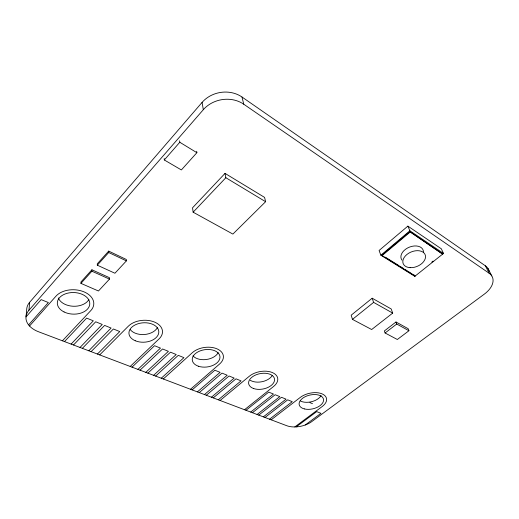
<?xml version="1.0" encoding="UTF-8"?>
<svg xmlns="http://www.w3.org/2000/svg" width="519" height="519" viewBox="0 0 519 519"><rect width="100%" height="100%" fill="white"/><g stroke="black" fill="none" stroke-linecap="round" stroke-linejoin="round"><path stroke-width="0.78" d="M97.306 265.19L97.319 263.769L108.698 251.112L126.338 259.481L126.383 260.882L114.926 273.241L97.306 265.19L108.711 252.519L108.698 251.112M80.932 283.374L91.895 271.197L91.915 269.783L109.47 277.697L109.483 279.112L98.461 290.997L80.932 283.374L80.97 281.953L91.915 269.783M485.375 265.819L489.196 273.279A22.032 13.338 -23.4 0 1 484.337 294.117L311.828 421.551A18.301 10.146 -12.3 0 1 306.152 424.652L303.972 425.431A18.301 10.146 -12.3 0 1 297.102 426.819L294.818 426.942A18.301 10.146 -12.3 0 1 286.696 425.69L38.529 331.758A24.205 15.635 2.5 0 1 29.531 326.01L28.058 324.167A24.205 15.635 2.5 0 1 25.95 318.147L26.073 316.084A24.205 15.635 2.5 0 1 28.941 310.252L29.674 302.272L202.073 102.418A27.955 24.159 -10.9 0 1 242.003 97.027L485.375 265.819A21.811 13.377 -23.7 0 1 489.054 271.165M28.941 310.252L203.318 109.691A28.298 24.244 -10.9 0 1 243.742 104.202L489.196 273.279M196.669 151.263L196.876 152.696L181.371 169.947L164.315 159.975L179.795 142.264L179.619 140.831M28.629 324.881L48.364 302.545L41.144 299.612L26.021 316.94L26.839 308.104A23.965 15.648 2.7 0 1 29.674 302.272M29.531 326.01L55.961 296.174A20.299 13.507 1.7 0 1 83.922 291.821A20.299 13.507 1.7 0 1 90.786 310.609L62.429 340.801M64.499 341.586L86.628 318.102L93.31 320.813L71.135 344.097M225.025 173.385L192.549 207.782L193.126 212.187L232.875 234.082L265.611 201.709L264.58 197.395L225.025 173.385L225.843 177.719L265.611 201.709M193.126 212.187L225.843 177.719M73.503 344.992L95.697 321.786L102.269 324.459L80.03 347.464M82.359 348.346L104.617 325.413L111.092 328.04L88.788 350.779M91.085 351.648L113.402 328.981L119.772 331.57L97.416 354.049M99.68 354.905L128.355 326.179A18.69 12.145 -3.6 0 1 154.454 322.04A18.69 12.145 -3.6 0 1 159.061 338.907L130.191 366.453M132.027 367.147L154.565 345.712L160.475 348.113L137.911 369.372M140.013 370.17L162.583 348.969L168.409 351.337L145.813 372.363M147.883 373.148L170.485 352.187L176.226 354.516L153.605 375.315M155.642 376.087L178.277 355.346L183.927 357.649L161.279 378.221M163.29 378.98L192.322 352.693A17.438 10.899 -7.7 0 1 216.793 348.749A17.438 10.899 -7.7 0 1 219.602 364.001L190.499 389.276M192.14 389.899L214.86 370.216L220.127 372.357L197.395 391.89M199.277 392.604L222.009 373.122L227.199 375.237L204.46 394.563M206.315 395.264L229.054 375.99L234.173 378.072L211.434 397.204M407.876 226.122L379.078 250.495L380.862 255.212L414.817 276.329L443.492 253.441L441.345 248.809L407.876 226.122L409.9 230.799L443.492 253.441M380.862 255.212L409.9 230.799M409.802 231.636L442.688 254.122L409.802 231.636L381.932 255.05L382.133 255.575L415.122 276.114L408.725 271.742M382.133 255.575L410.029 232.162M213.264 397.898L236.009 378.812L241.056 380.868L218.304 399.805M220.114 400.486L249.25 376.294A16.426 9.79 -10.8 0 1 272.28 372.519A16.426 9.79 -10.8 0 1 273.649 386.408L244.52 409.725M372.168 298.211L351.168 315.202L352.472 319.386L371.669 329.526L392.701 313.1L391.183 308.961L372.168 298.211L373.615 302.382L392.701 313.1M352.472 319.386L373.615 302.382M245.993 410.282L268.738 392.117L273.461 394.038L250.722 412.073M431.808 262.101L433.06 261.096M252.416 412.715L275.148 394.725L279.806 396.62L257.08 414.48M258.747 415.109L281.473 397.295L286.073 399.163L263.354 416.854M265.001 417.477L287.714 399.831L292.255 401.674L269.543 419.196M395.991 321.975L384.378 330.934L385.092 332.984L397.333 339.504L408.933 330.746L408.161 328.709L395.991 321.975L396.743 324.025L408.933 330.746M271.171 419.813L300.242 397.431A15.576 8.81 -13 0 1 321.988 393.824A15.576 8.81 -13 0 1 322.195 406.533L294.818 426.942M385.092 332.984L396.743 324.025M296.219 426.865L316.7 411.612L320.963 413.345L305.25 424.97M309.849 402.582L312.49 403.672M91.895 271.197L109.483 279.112M108.711 252.519L126.383 260.882M179.795 142.264L196.876 152.696M385.364 257.19L399.105 265.747M400.48 266.604L403.231 268.317M404.606 269.173L407.35 270.886M487.944 268.453L491.772 275.9M414.266 274.999L414.817 276.329M242.003 97.027L243.742 104.202M202.073 102.418L203.318 109.691M164.179 158.522L164.315 159.975M218.188 352.654A13.825 8.745 -7.6 0 1 206.212 359.524A13.825 8.745 -7.6 0 1 192.984 355.872M157.367 327.703A14.811 9.731 -3.4 0 1 144.288 334.521A14.811 9.731 -3.4 0 1 130.224 329.597M272.164 375.639A13.027 7.863 -10.7 0 1 250.229 380.252M88.885 299.528A16.076 10.808 1.9 0 1 73.03 306.242A16.076 10.808 1.9 0 1 58.303 297.925M321.086 395.595A12.359 7.078 -13 0 1 300.546 401.044M401.978 260.142A11.794 7.811 -22.4 0 1 409.757 246.999A11.794 7.811 -22.4 0 1 423.472 252.111M253.687 388.562A13.137 7.83 -10.8 0 0 274.46 380.777A13.137 7.83 -10.8 0 0 256.587 374.608A13.137 7.83 -10.8 0 0 253.687 388.562M198.336 366.206A13.948 8.719 -7.7 0 0 219.946 357.799A13.948 8.719 -7.7 0 0 200.036 350.922A13.948 8.719 -7.7 0 0 198.336 366.206M135.251 340.749A14.954 9.712 -3.6 0 0 158.743 332.848A14.954 9.712 -3.6 0 0 137.613 323.888A14.954 9.712 -3.6 0 0 135.251 340.749M64.09 311.964A16.238 10.802 1.7 0 0 89.703 304.659A16.238 10.802 1.7 0 0 66.86 293.384A16.238 10.802 1.7 0 0 64.09 311.964M304.309 408.907A12.456 7.045 -13 0 0 323.532 400.687A12.456 7.045 -13 0 0 306.165 396.25A12.456 7.045 -13 0 0 304.309 408.907M410.12 267.661A11.866 7.804 -22.3 0 0 425.398 255.452A11.866 7.804 -22.3 0 0 406.993 254.42A11.866 7.804 -22.3 0 0 410.12 267.661"/></g></svg>
